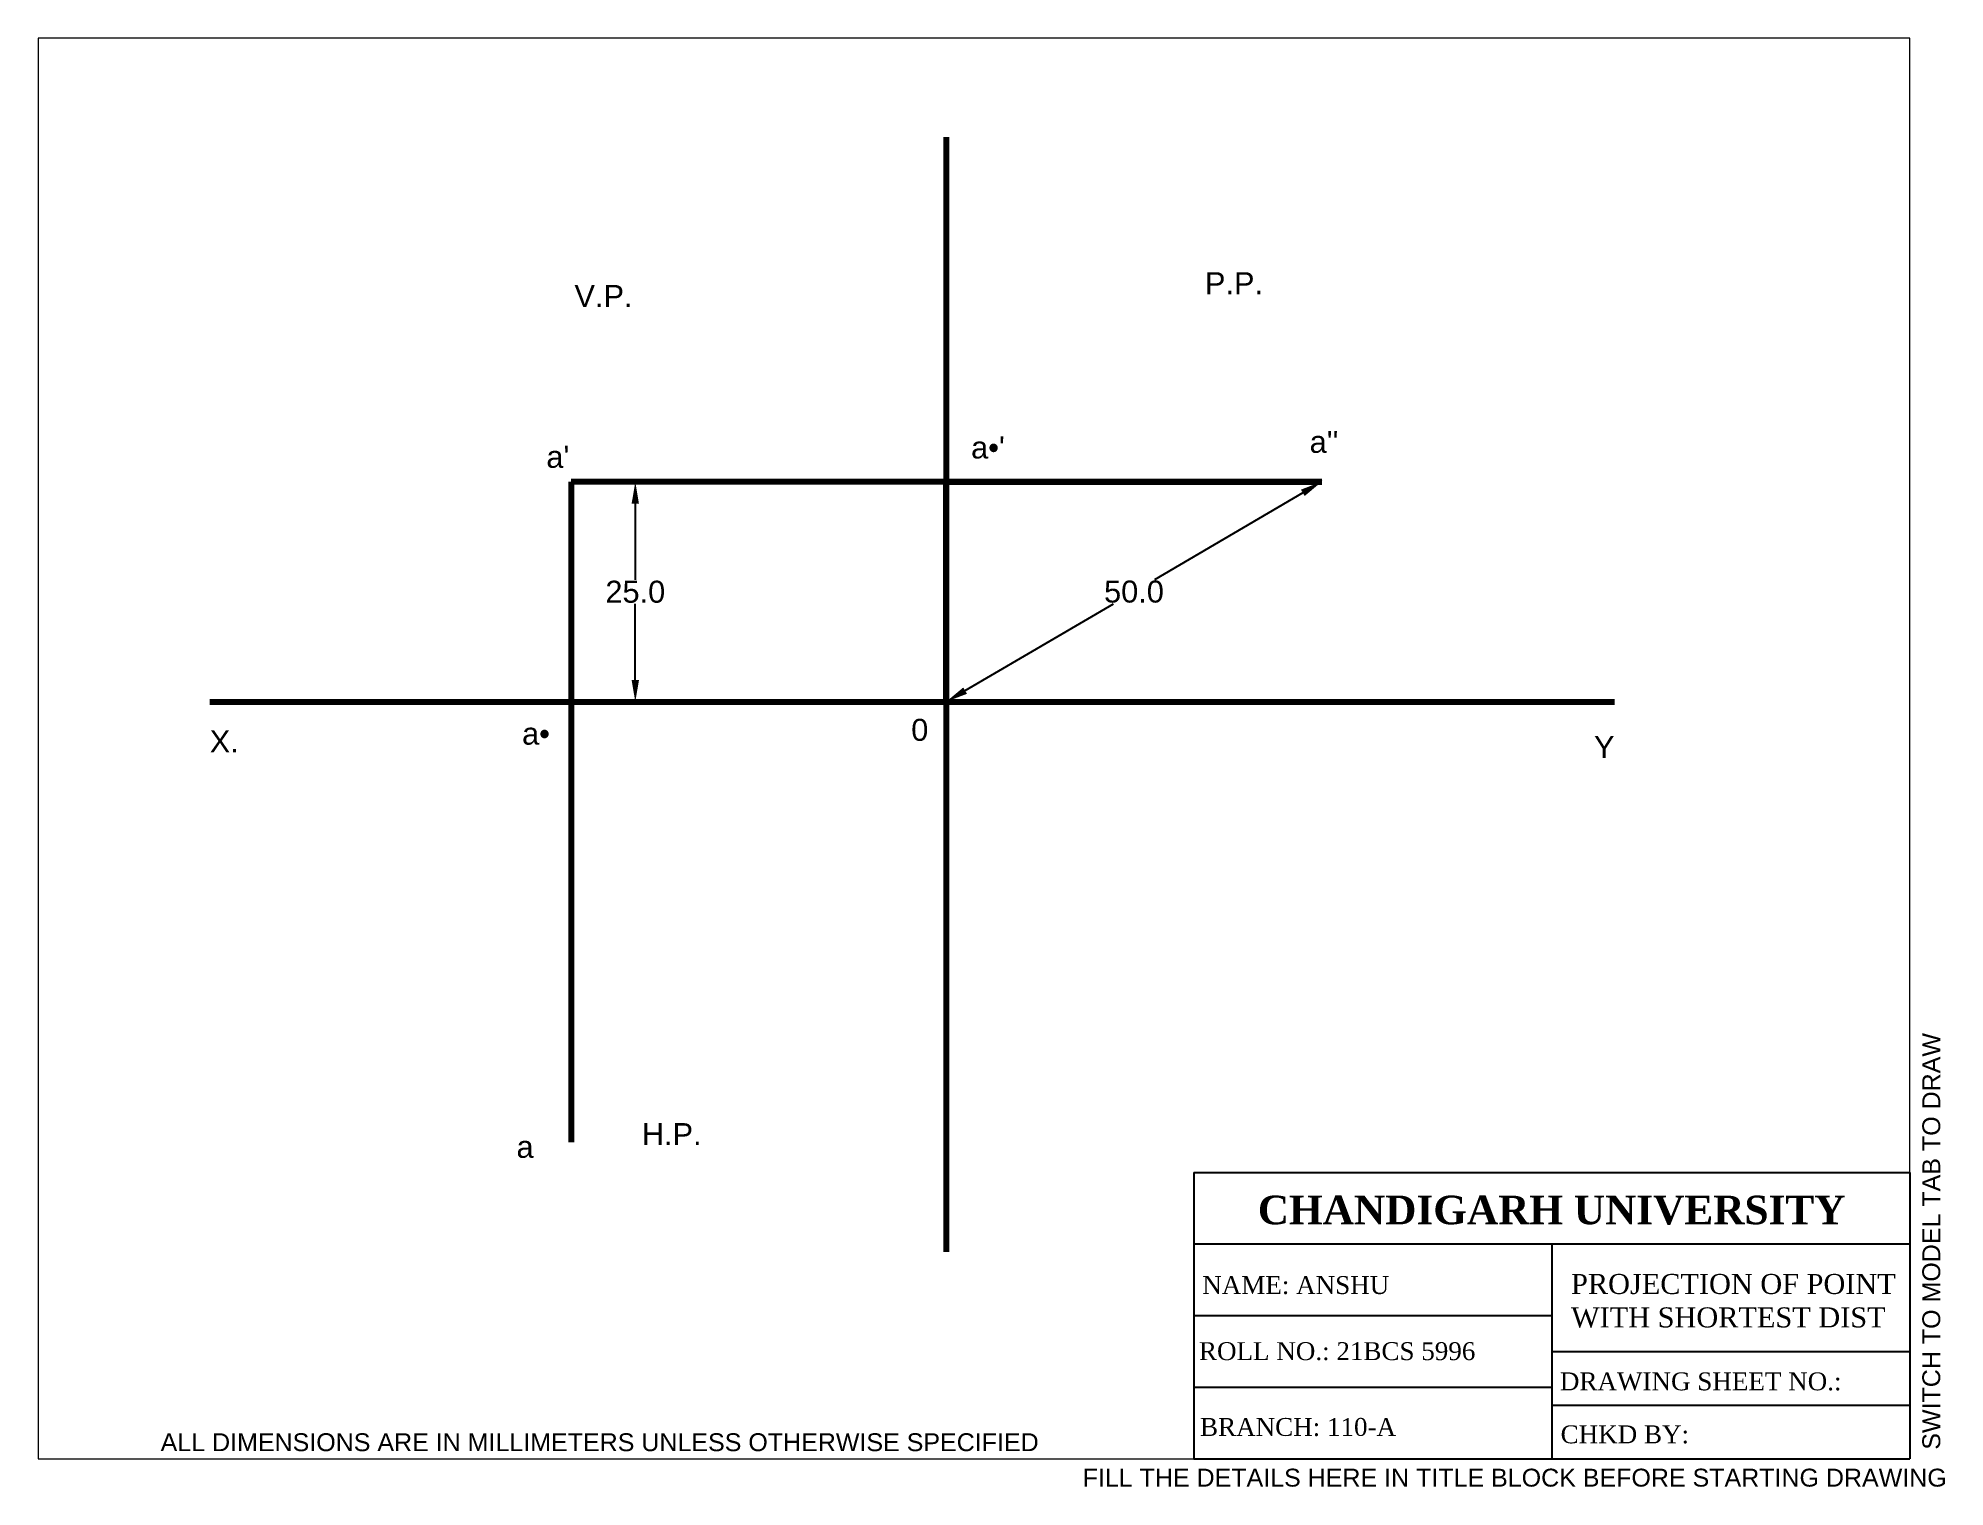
# Paper-space layout 'Layout1' of a CAD drawing. Header units: millimetres. Extents: x 0 to 266, y -4 to 198.
# The model-space entities are those that its viewports show. They can reach past a viewport. Long polylines and large blocks are cut down to what shows.
import ezdxf

# ---------------------------------------------------------------- set-up
doc = ezdxf.new("R2010")
doc.units = ezdxf.units.MM
doc.linetypes.add('ACAD_ISO08W100', pattern=[36, 24, -3, 6, -3])
doc.layers.add('Comments', color=10, linetype='Continuous', lineweight=13, plot=False)
doc.layers.add('thick continuous', color=7, linetype='Continuous', lineweight=30)
doc.styles.get("Standard").update_dxf_attribs({"font": 'Arial.ttf'})
doc.dimstyles.get("Standard").update_dxf_attribs({"dimtxt": 2.5, "dimasz": 2.5, "dimexe": 0.18, "dimexo": 0.0625, "dimgap": 0.09, "dimtad": 0, "dimtih": 1, "dimtoh": 1, "dimdec": 1, "dimzin": 0, "dimdsep": 46, "dimtxsty": 'Standard', "dimcen": 0.09, "dimadec": 0, "dimazin": 0, "dimtfac": 1, "dimtdec": 1, "dimtofl": 0, "dimtmove": 0, "dimatfit": 3, "dimfxl": 1, "dimtolj": 1, "dimtzin": 0, "dimarcsym": 0})

# ---------------------------------------------------------------- blocks, each defined once
blk = doc.blocks.new('*D1')
at = {"layer": 'Defpoints', "color": 0, "transparency": 16777216}
for p in [(183.25, 212.16), (140.58, 187.18), (140.59, 187.16)]:
    blk.add_point(p, dxfattribs=at)
at = {"layer": 'thick continuous', "color": 0, "lineweight": -2, "transparency": 16777216}
for p, q in [((183.22, 212.22), (183.15, 212.33)), ((181.09, 210.91), (164.24, 201.04)), ((142.73, 188.44), (159.58, 198.31)), ((140.55, 187.22), (140.49, 187.33))]:
    blk.add_line(p, q, dxfattribs=at)
at = {"layer": 'thick continuous', "color": 0, "transparency": 16777216}
for points in [[(180.87, 211.27), (181.3, 210.55), (183.24, 212.18)], [(142.52, 188.8), (142.94, 188.08), (140.58, 187.18)]]:
    blk.add_solid(points, dxfattribs=at)
at = {"layer": 'thick continuous', "color": 0, "lineweight": 5, "transparency": 16777216, "insert": (161.91, 199.68), "char_height": 2.5, "attachment_point": 5}
blk.add_mtext('\\A1;50.0', dxfattribs=at)
blk = doc.blocks.new('*D12')
at = {"layer": 'Defpoints', "color": 0, "transparency": 16777216}
for p in [(97.99, 212.16), (97.99, 187.16), (105.27, 187.16)]:
    blk.add_point(p, dxfattribs=at)
at = {"layer": 'thick continuous', "color": 0, "lineweight": -2, "transparency": 16777216}
for p, q in [((98.05, 212.16), (105.45, 212.16)), ((105.27, 209.66), (105.27, 201.03)), ((105.27, 189.66), (105.27, 198.29)), ((98.05, 187.16), (105.45, 187.16))]:
    blk.add_line(p, q, dxfattribs=at)
at = {"layer": 'thick continuous', "color": 0, "transparency": 16777216}
for points in [[(104.85, 209.66), (105.69, 209.66), (105.27, 212.16)], [(104.85, 189.66), (105.69, 189.66), (105.27, 187.16)]]:
    blk.add_solid(points, dxfattribs=at)
at = {"layer": 'thick continuous', "color": 0, "lineweight": 5, "transparency": 16777216, "insert": (105.27, 199.66), "char_height": 2.5, "attachment_point": 5}
blk.add_mtext('\\A1;25.0', dxfattribs=at)

msp = doc.modelspace()

# ---------------------------------------------------------------- linework, layer by layer
at = {"layer": 'thick continuous', "lineweight": 80}
for p, q in [((140.59, 251.32), (140.59, 124.69)), ((183.25, 212.16), (97.99, 212.16)), ((140.59, 212.16), (97.99, 212.16)), ((97.99, 212.16), (97.99, 162.15)), ((140.59, 187.16), (140.59, 212.16)), ((140.59, 187.16), (140.59, 212.16)), ((140.59, 212.16), (183.25, 212.16)), ((56.93, 187.16), (216.5, 187.16)), ((97.99, 187.16), (97.99, 137.16))]:
    msp.add_line(p, q, dxfattribs=at)

# ---------------------------------------------------------------- texts
at = {"layer": 'thick continuous', "lineweight": 80, "char_height": 2.5, "attachment_point": 1}
for s, insert in [('V.P.', (98.36, 234.52)), ('P.P.', (169.97, 235.97)), ("a•'", (143.41, 217.31)), ("a''", (181.86, 217.95)), ("a'", (95.17, 216.25)), ('a•', (92.41, 184.81)), ('0', (136.61, 185.24)), ('X.', (56.93, 183.92)), ('Y', (214.16, 183.29)), ('H.P.', (106.01, 139.32)), ('a', (91.78, 137.88))]:
    msp.add_mtext_dynamic_manual_height_columns(s, width=2.9746, gutter_width=12.5, heights=[0], dxfattribs=dict(at, insert=insert))

# ---------------------------------------------------------------- dimensions: what is measured, and where the dimension line sits
at = {"layer": 'thick continuous', "lineweight": 5}
dim = msp.add_aligned_dim(p1=(183.25, 212.16), p2=(140.59, 187.16), distance=-0.02, text='50.0', dimstyle='Standard', dxfattribs=at)
dim.commit()
dim.dimension.update_dxf_attribs({"geometry": '*D1', "text_midpoint": (161.91, 199.68)})
dim = msp.add_linear_dim(base=(105.27, 187.16), p1=(97.99, 212.16), p2=(97.99, 187.16), angle=90, dimstyle='Standard', dxfattribs=at)
dim.commit()
dim.dimension.update_dxf_attribs({"geometry": '*D12', "text_midpoint": (105.27, 199.66)})

psp = doc.layouts.get("Layout1")

# ---------------------------------------------------------------- linework, layer by layer
for p, q in [((161.41, 40), (261.41, 40)), ((161.41, 40), (161.41, 0)), ((261.41, 40), (261.41, 0)), ((161.41, 30), (261.41, 30)), ((161.41, 30), (194.27, 30)), ((211.41, 30), (211.41, 0)), ((161.41, 20), (211.41, 20)), ((211.41, 15), (261.41, 15)), ((161.41, 10), (211.41, 10)), ((211.41, 7.5), (261.41, 7.5)), ((161.41, 0), (261.41, 0))]:
    psp.add_line(p, q)

# ---------------------------------------------------------------- texts
at = {"attachment_point": 1}
for s, width, heights, insert, char_height in [('\\pxqc;{\\fTimes New Roman|b1|i0|c0|p18;CHANDIGARH UNIVERSITY}', 80.8177, [0], (170.98, 36.75), 4), ('{\\fTimes New Roman|b0|i0|c0|p18;PROJECTION OF POINT WITH SHORTEST DIST}', 46.4985, [7.53], (214.1, 25.81), 2.8)]:
    psp.add_mtext_dynamic_manual_height_columns(s, width=width, gutter_width=40, heights=heights, dxfattribs=dict(at, insert=insert, char_height=char_height))
at = {"linetype": 'ACAD_ISO08W100', "lineweight": 100, "char_height": 2.5, "attachment_point": 1}
for s, width, insert in [('{\\fTimes New Roman|b0|i0|c0|p18;NAME: ANSHU}', 45.3199, (162.59, 25.51)), ('{\\fTimes New Roman|b0|i0|c0|p18;ROLL NO.: 21BCS 5996}', 45.3199, (162.13, 16.28)), ('{\\fTimes New Roman|b0|i0|c0|p18;DRAWING SHEET NO.:}', 45.3199, (212.54, 12.06)), ('{\\fTimes New Roman|b0|i0|c0|p18;BRANCH: 110-A}', 45.3199, (162.28, 5.69)), ('{\\fTimes New Roman|b0|i0|c0|p18;CHKD BY: }', 47.9779, (212.64, 4.66))]:
    psp.add_mtext_dynamic_manual_height_columns(s, width=width, gutter_width=25, heights=[0], dxfattribs=dict(at, insert=insert))
at = {"layer": 'Comments'}
psp.add_text('SWITCH TO MODEL TAB TO DRAW', height=2.5, rotation=90, dxfattribs=at).set_placement((265.66, 1.26))
psp.add_text('FILL THE DETAILS HERE IN TITLE BLOCK BEFORE STARTING DRAWING', height=2.5, dxfattribs=at).set_placement((145.88, -3.89))
at = {"layer": 'thick continuous'}
psp.add_text('ALL DIMENSIONS ARE IN MILLIMETERS UNLESS OTHERWISE SPECIFIED', height=2.5, dxfattribs=at).set_placement((17.11, 1.06))

# ---------------------------------------------------------------- viewports
psp.add_viewport(center=(130.71, 99.21), size=(261.41, 198.4125), view_center_point=(143.74, 181.88), view_height=161.3544, dxfattribs=at)

doc.saveas('drawing.dxf')
